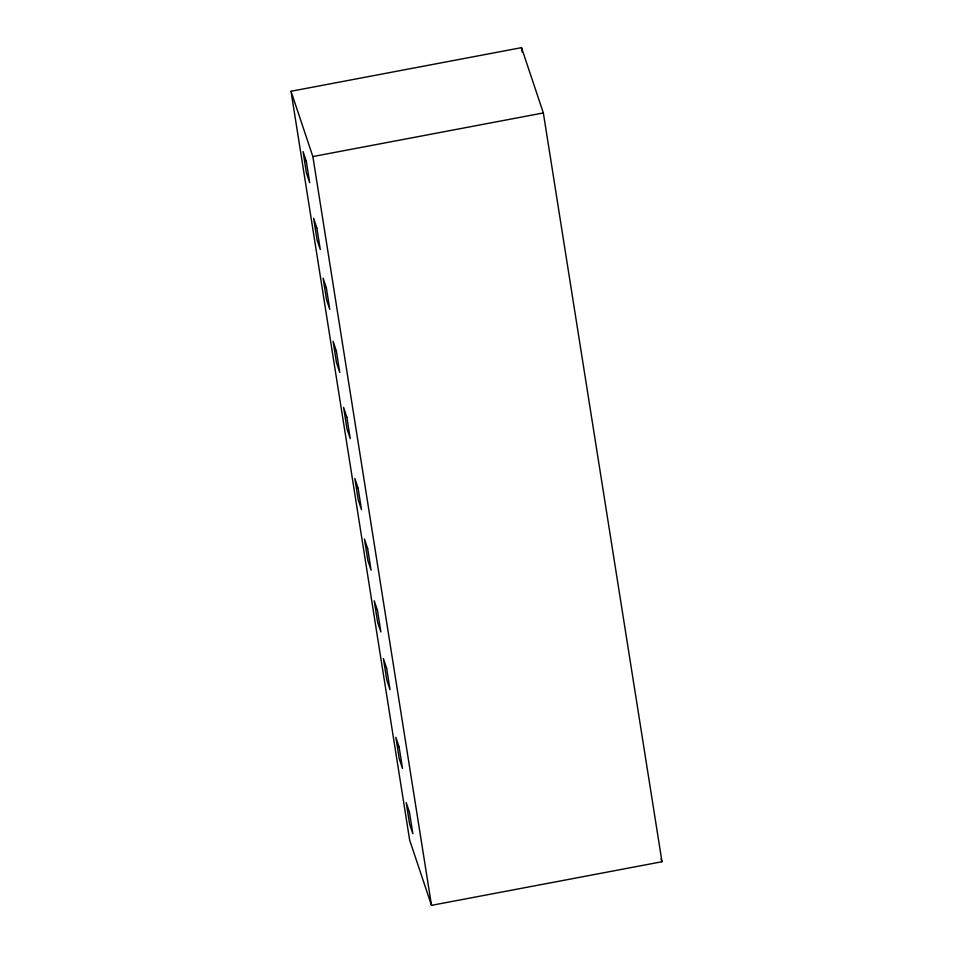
<?xml version="1.0" encoding="UTF-8"?>
<svg xmlns="http://www.w3.org/2000/svg" width="953" height="953" viewBox="0 0 953 953"><rect width="100%" height="100%" fill="white"/><g stroke="black" fill="none" stroke-linecap="round" stroke-linejoin="round"><path stroke-width="1.43" d="M291.01 91.262L521.505 47.65L543.353 112.942L661.99 861.738L431.495 905.35L409.647 840.058L291.01 91.262L312.858 156.554L431.495 905.35M312.858 156.554L543.353 112.942M661.06 858.963L661.99 861.738M521.505 47.65L522.196 52.058M306.306 161.283L303.054 151.563L306.449 173.029L309.701 182.738L306.306 161.283M316.873 228.029L313.632 218.308L317.027 239.775L320.279 249.495L316.873 228.029M326.367 287.913L323.115 278.193L326.522 299.659L329.762 309.368L326.367 287.913M336.361 351.014L333.109 341.293L336.516 362.759L339.768 372.468L336.361 351.014M346.832 417.116L343.592 407.396L346.987 428.862L350.239 438.583L346.832 417.116M358.09 488.162L354.838 478.442L358.245 499.908L361.497 509.617L358.09 488.162M367.679 548.678L364.439 538.969L367.834 560.424L371.086 570.144L367.679 548.678M377.483 610.492L374.231 600.771L377.626 622.238L380.878 631.958L377.483 610.492M386.632 668.232L383.38 658.511L386.775 679.977L390.027 689.686L386.632 668.232M399.104 746.997L395.852 737.277L399.259 758.743L402.511 768.463L399.104 746.997M409.445 812.242L406.192 802.521L409.599 823.988L412.852 833.708L409.445 812.242"/></g></svg>
